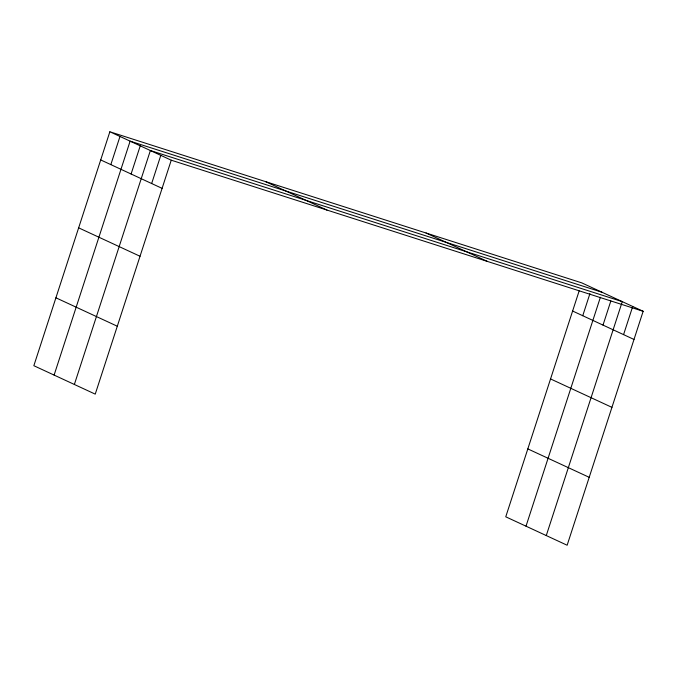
<?xml version="1.0" encoding="UTF-8"?>
<svg xmlns="http://www.w3.org/2000/svg" width="677" height="677" viewBox="0 0 677 677"><rect width="100%" height="100%" fill="white"/><g stroke="black" fill="none" stroke-linecap="round" stroke-linejoin="round"><path stroke-width="1.02" d="M109.86 131.77L33.85 365.707L95.237 394.132L171.247 160.195L109.86 131.77L581.763 282.868L643.15 311.293L567.14 545.23L505.753 516.805L579.148 290.915M110.833 164.621L119.99 136.466M54.109 375.083L130.119 141.155L602.022 292.252M131.093 174.006L140.241 145.843M74.368 384.46L150.37 150.531L622.281 301.629L546.271 535.566M151.656 183.526L160.804 155.363M582.745 315.719L589.929 293.598M526.012 526.181L600.389 297.279M603.004 325.104L610.84 300.969M623.568 334.624L632.716 306.461M171.247 160.195L643.15 311.293M426.036 233.006L487.423 261.432M572.615 311.031L634.002 339.456M265.587 181.639L326.974 210.065M100.712 159.933L162.091 188.358M550.553 378.934L611.94 407.359M78.642 227.836L140.029 256.261M527.823 448.902L589.202 477.319M55.912 297.804L117.299 326.221"/></g></svg>
